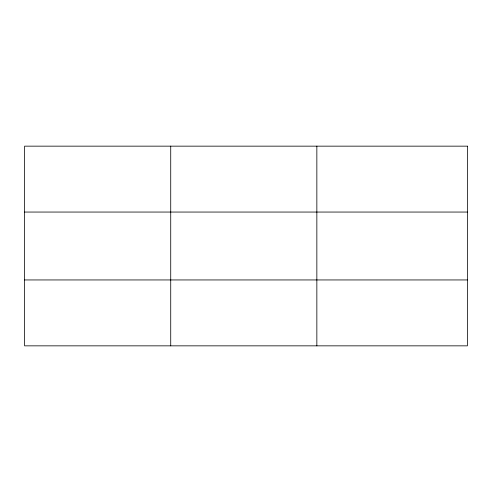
<?xml version="1.0" encoding="UTF-8"?>
<svg xmlns="http://www.w3.org/2000/svg" width="492" height="492" viewBox="0 0 492 492"><rect width="100%" height="100%" fill="white"/><g stroke="black" fill="none" stroke-linecap="round" stroke-linejoin="round"><path stroke-width="0.74" d="M170.724 146.155L170.724 345.845M316.848 146.155L316.848 345.845M24.6 212.052L467.4 212.052M24.6 279.948L467.4 279.948M467.4 146.155L467.4 345.845L24.6 345.845L24.6 146.155L467.4 146.155"/></g></svg>
